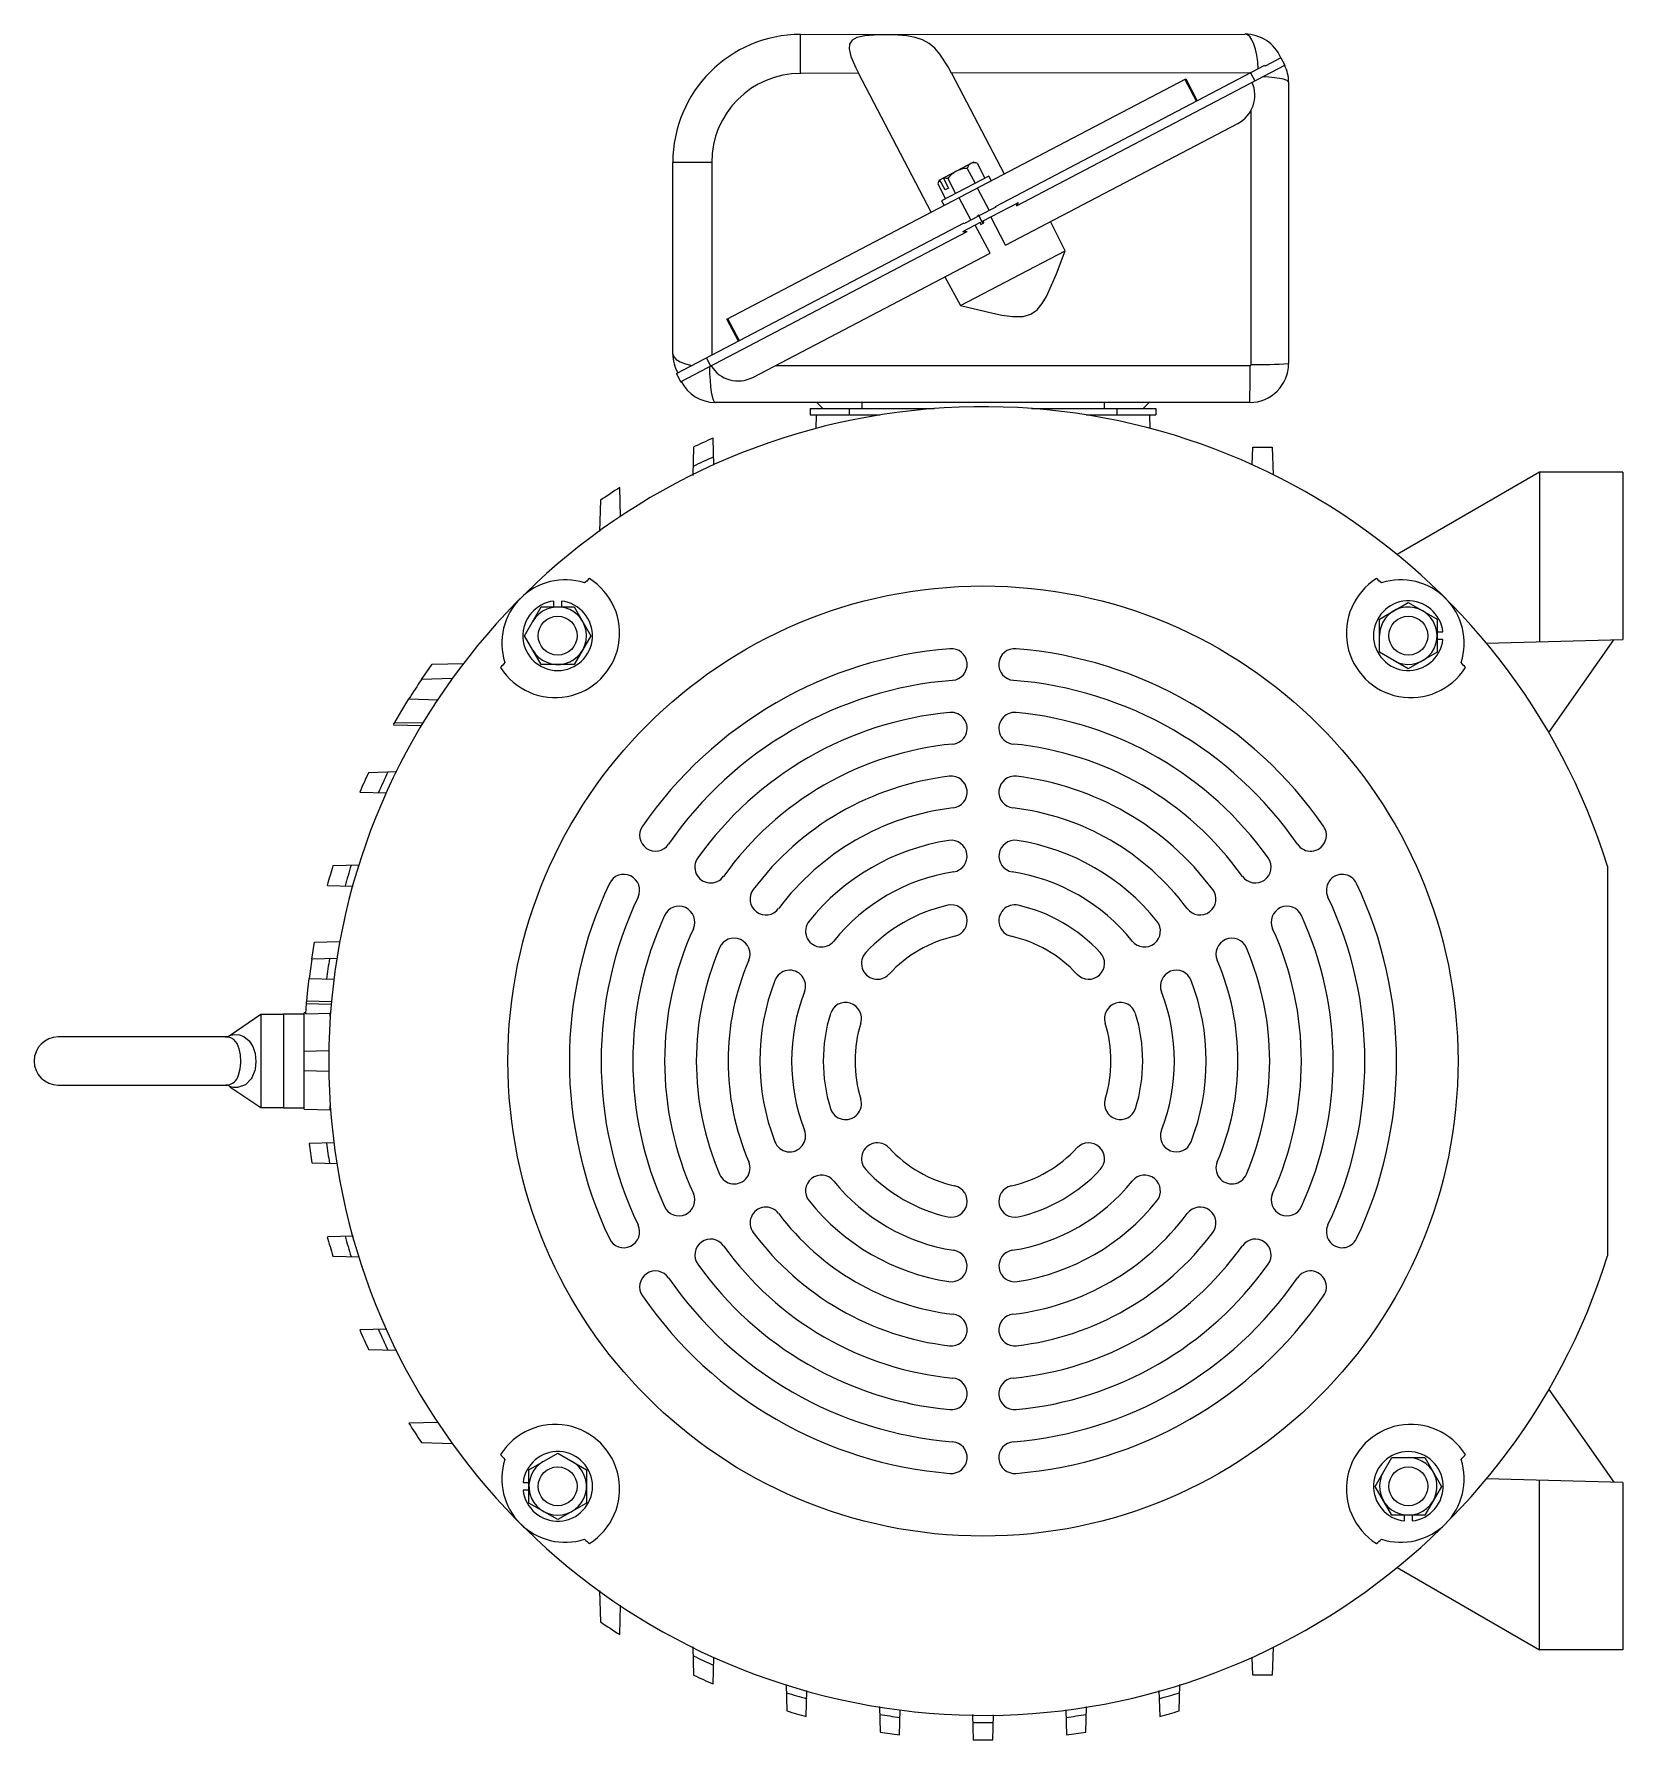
# Paper-space layout '_Left' of a CAD drawing. Header units: inches. Extents: x -9.3 to 6.2, y -6.6 to 10.
import ezdxf

# ---------------------------------------------------------------- set-up
doc = ezdxf.new("R2010")
doc.units = ezdxf.units.IN
doc.header["$MEASUREMENT"] = 0

psp = doc.layouts.new('_Left')

# ---------------------------------------------------------------- linework, layer by layer
at = {"color": 7, "linetype": 'Continuous', "lineweight": 25}
for p, q in [((-1.781, 10.026), (2.559, 10.03)), ((-1.781, 9.646), (-1.781, 10.026)), ((0.121, 8.346), (2.753, 9.725)), ((0.328, 8.353), (2.948, 9.725)), ((2.753, 9.725), (2.755, 9.717)), ((2.909, 9.798), (2.755, 9.717)), ((2.909, 9.798), (2.948, 9.725)), ((-2.502, 7.247), (1.981, 9.594)), ((-1.217, 9.647), (-1.781, 9.646)), ((-0.507, 8.291), (-1.217, 9.647)), ((2.61, 9.65), (-0.308, 9.647)), ((-0.308, 9.647), (0.207, 8.665)), ((2.084, 9.374), (1.972, 9.589)), ((1.981, 9.594), (2.093, 9.379)), ((2.614, 9.652), (2.656, 9.572)), ((2.985, 9.562), (2.985, 6.812)), ((2.619, 6.804), (2.619, 9.288)), ((0.22, 7.969), (2.489, 9.157)), ((-2.65, 8.776), (-3.03, 8.775)), ((-3.029, 6.905), (-3.03, 8.775)), ((-2.65, 8.776), (-2.649, 6.896)), ((-0.427, 8.604), (-0.095, 8.778)), ((-0.154, 8.718), (-0.077, 8.573)), ((-0.058, 8.768), (0.019, 8.623)), ((-0.441, 8.567), (-0.365, 8.422)), ((-0.37, 8.508), (-0.42, 8.604)), ((0.057, 8.643), (-0.404, 8.402)), ((-0.387, 8.621), (-0.337, 8.526)), ((-0.337, 8.526), (-0.37, 8.508)), ((-0.345, 8.618), (-0.269, 8.472)), ((-0.057, 8.527), (0.059, 8.306)), ((0.08, 8.599), (0.057, 8.643)), ((-0.404, 8.402), (-0.38, 8.357)), ((-0.235, 8.434), (-0.119, 8.212)), ((0.125, 8.34), (-0.033, 8.257)), ((-0.004, 8.202), (0.346, 8.385)), ((0.125, 8.34), (0.121, 8.346)), ((0.328, 8.353), (0.346, 8.385)), ((-2.994, 6.715), (-0.183, 8.187)), ((-0.196, 8.102), (-0.023, 8.192)), ((-0.183, 8.187), (-0.18, 8.18)), ((-0.05, 8.248), (-0.18, 8.18)), ((0.069, 7.89), (-0.076, 8.164)), ((-0.053, 8.255), (-0.037, 8.264)), ((-0.05, 8.248), (-0.053, 8.255)), ((-0.044, 8.26), (-0.002, 8.18)), ((-0.037, 8.264), (-0.033, 8.257)), ((-0.02, 8.171), (-0.023, 8.192)), ((-0.02, 8.171), (0.009, 8.186)), ((-0.004, 8.202), (0.009, 8.186)), ((0.22, 7.969), (0.077, 8.244)), ((0.803, 7.914), (0.66, 8.2)), ((-2.953, 6.635), (-0.154, 8.101)), ((-0.196, 8.102), (-0.154, 8.101)), ((-2.247, 6.677), (0.069, 7.89)), ((-0.219, 7.378), (0.803, 7.914)), ((-0.373, 7.659), (-0.219, 7.378)), ((-2.389, 7.032), (-2.502, 7.247)), ((-2.494, 7.251), (-2.381, 7.036)), ((-2.702, 6.868), (-2.661, 6.788)), ((-2.994, 6.715), (-2.953, 6.635)), ((-2.024, 6.794), (2.609, 6.794)), ((2.605, 6.432), (-2.615, 6.432)), ((-1.688, 6.372), (-0.473, 6.372)), ((-1.688, 6.372), (-1.688, 6.31)), ((-1.622, 6.432), (-1.565, 6.372)), ((-1.307, 6.372), (-1.307, 6.31)), ((-1.185, 6.432), (-1.185, 6.372)), ((0.473, 6.372), (1.688, 6.372)), ((1.185, 6.432), (1.185, 6.372)), ((1.307, 6.372), (1.307, 6.31)), ((1.622, 6.432), (1.565, 6.372)), ((1.688, 6.372), (1.688, 6.31)), ((-1.688, 6.31), (-1.008, 6.31)), ((-1.628, 6.179), (-1.625, 6.31)), ((1.008, 6.31), (1.688, 6.31)), ((1.625, 6.31), (1.628, 6.179)), ((-2.826, 5.997), (-2.833, 5.72)), ((-2.629, 5.821), (-2.636, 6.083)), ((2.629, 5.824), (2.634, 5.997)), ((2.634, 5.997), (2.826, 5.997)), ((2.826, 5.997), (2.833, 5.728)), ((5.436, 5.75), (4.045, 4.947)), ((5.436, 5.75), (5.436, 4.094)), ((6.25, 5.75), (5.436, 5.75)), ((6.25, 5.75), (6.25, 4.116)), ((-3.539, 5.317), (-3.547, 5.602)), ((-3.737, 5.477), (-3.745, 5.171)), ((-4.479, 4.154), (-4.317, 4.436)), ((-4.317, 4.436), (-3.992, 4.436)), ((-4.192, 4.433), (-4.192, 4.492)), ((-4.117, 4.492), (-4.117, 4.433)), ((-3.992, 4.436), (-3.829, 4.154)), ((3.873, 4.317), (4.154, 4.479)), ((4.154, 4.479), (4.436, 4.317)), ((3.873, 3.992), (3.873, 4.317)), ((4.433, 4.192), (4.492, 4.192)), ((4.436, 4.317), (4.436, 3.992)), ((-4.317, 3.873), (-4.479, 4.154)), ((-3.829, 4.154), (-3.992, 3.873)), ((4.492, 4.117), (4.433, 4.117)), ((4.917, 4.081), (6.25, 4.116)), ((5.526, 3.208), (6.16, 4.113)), ((-5.38, 3.875), (-5.075, 3.883)), ((-3.992, 3.873), (-4.317, 3.873)), ((4.154, 3.829), (3.873, 3.992)), ((4.436, 3.992), (4.154, 3.829)), ((-5.18, 3.735), (-5.484, 3.727)), ((-5.608, 3.537), (-5.321, 3.529)), ((-5.758, 3.285), (-5.485, 3.278)), ((-5.746, 3.308), (-5.471, 3.302)), ((-5.725, 2.823), (-6.002, 2.816)), ((-6.088, 2.626), (-5.828, 2.619)), ((-6.091, 1.912), (-6.35, 1.906)), ((6.1, 1.903), (6.1, -1.903)), ((-6.404, 1.716), (-6.151, 1.709)), ((-6.528, 1.16), (-6.283, 1.166)), ((-6.555, 0.995), (-6.528, 1.16)), ((-6.307, 1.002), (-6.555, 0.995)), ((-6.581, 0.805), (-6.336, 0.799)), ((-6.614, 0.461), (-6.606, 0.564)), ((-6.606, 0.562), (-6.366, 0.556)), ((-6.604, 0.587), (-6.363, 0.581)), ((-7.053, 0.455), (-7.354, 0.251)), ((-6.833, 0.455), (-7.053, 0.455)), ((-7.053, 0.455), (-7.053, -0.455)), ((-6.63, 0.457), (-6.833, 0.457)), ((-6.833, 0.457), (-6.833, -0.458)), ((-6.614, 0.47), (-6.63, 0.47)), ((-6.63, -0.47), (-6.63, 0.47)), ((-6.614, 0.461), (-6.375, 0.466)), ((-6.375, 0.438), (-6.375, 0.47)), ((-6.375, 0.47), (-6.373, 0.47)), ((-7.382, 0.235), (-9.033, 0.235)), ((-6.629, 0.096), (-6.389, 0.102)), ((-6.629, -0.096), (-6.629, 0.096)), ((-6.389, -0.102), (-6.629, -0.096)), ((-9.033, -0.235), (-7.382, -0.235)), ((-7.355, -0.251), (-7.053, -0.455)), ((-7.053, -0.455), (-6.833, -0.455)), ((-6.833, -0.458), (-6.63, -0.458)), ((-6.63, -0.47), (-6.372, -0.477)), ((-6.375, -0.47), (-6.375, -0.438)), ((-6.373, -0.47), (-6.375, -0.47)), ((-6.337, -0.799), (-6.581, -0.805)), ((-6.555, -0.995), (-6.306, -1.002)), ((-6.15, -1.709), (-6.404, -1.716)), ((-6.35, -1.906), (-6.093, -1.912)), ((-5.826, -2.619), (-6.088, -2.626)), ((-6.002, -2.816), (-5.725, -2.823)), ((5.526, -3.208), (6.16, -4.113)), ((-5.323, -3.529), (-5.608, -3.537)), ((-5.484, -3.727), (-5.178, -3.735)), ((-4.436, -3.992), (-4.154, -3.829)), ((-4.154, -3.829), (-3.873, -3.992)), ((-4.436, -4.317), (-4.436, -3.992)), ((-3.873, -3.992), (-3.873, -4.317)), ((3.829, -4.154), (3.992, -3.873)), ((3.992, -3.873), (4.317, -3.873)), ((4.317, -3.873), (4.479, -4.154)), ((-4.492, -4.117), (-4.433, -4.117)), ((3.992, -4.436), (3.829, -4.154)), ((4.479, -4.154), (4.317, -4.436)), ((6.25, -4.116), (4.917, -4.081)), ((5.436, -5.75), (5.436, -4.094)), ((6.25, -4.116), (6.25, -5.75)), ((-4.433, -4.192), (-4.492, -4.192)), ((-4.154, -4.479), (-4.436, -4.317)), ((-3.873, -4.317), (-4.154, -4.479)), ((4.317, -4.436), (3.992, -4.436)), ((4.117, -4.492), (4.117, -4.433)), ((4.192, -4.433), (4.192, -4.492)), ((4.045, -4.947), (5.436, -5.75)), ((-3.745, -5.172), (-3.737, -5.477)), ((-3.547, -5.602), (-3.539, -5.315)), ((-2.833, -5.72), (-2.826, -5.997)), ((-2.636, -6.083), (-2.629, -5.823)), ((2.634, -5.997), (2.629, -5.824)), ((2.833, -5.728), (2.826, -5.997)), ((6.25, -5.75), (5.436, -5.75)), ((-1.922, -6.089), (-1.916, -6.347)), ((-1.726, -6.401), (-1.719, -6.148)), ((1.719, -6.147), (1.726, -6.401)), ((1.916, -6.347), (1.922, -6.09)), ((2.826, -5.997), (2.634, -5.997)), ((-1.012, -6.305), (-1.005, -6.553)), ((1.005, -6.553), (1.012, -6.304)), ((-0.815, -6.58), (-0.809, -6.335)), ((-0.101, -6.383), (-0.095, -6.629)), ((0.095, -6.629), (0.101, -6.384)), ((0.809, -6.336), (0.815, -6.58))]:
    psp.add_line(p, q, dxfattribs=at)
at = {"color": 7, "linetype": 'Continuous', "lineweight": 25, "flags": 128}
for points in [[(-0.308, 9.647), (-0.341, 9.709), (-0.423, 9.835), (-0.472, 9.892), (-0.527, 9.938), (-0.59, 9.974), (-0.663, 9.998), (-0.743, 10.012), (-0.832, 10.019), (-0.922, 10.022), (-1.016, 10.021), (-1.154, 10.013), (-1.232, 9.996), (-1.279, 9.971), (-1.305, 9.931), (-1.308, 9.885), (-1.291, 9.811), (-1.243, 9.699), (-1.217, 9.647)], [(2.689, 9.691), (2.684, 9.759), (2.675, 9.823), (2.662, 9.882), (2.646, 9.933), (2.627, 9.974), (2.606, 10.005), (2.583, 10.023), (2.559, 10.03)], [(2.938, 9.742), (2.943, 9.734), (2.947, 9.726)], [(2.985, 9.562), (2.979, 9.572), (2.962, 9.581), (2.934, 9.589), (2.895, 9.597), (2.848, 9.604), (2.793, 9.609), (2.733, 9.613)], [(-0.219, 7.378), (0.083, 7.306), (0.185, 7.285), (0.289, 7.271), (0.393, 7.273), (0.467, 7.293), (0.53, 7.338), (0.579, 7.4), (0.619, 7.468), (0.718, 7.688), (0.803, 7.914)], [(-3.029, 6.905), (-3.02, 6.879), (-2.997, 6.853), (-2.958, 6.83), (-2.906, 6.81), (-2.844, 6.794)], [(-2.671, 6.783), (-2.67, 6.713), (-2.666, 6.647), (-2.661, 6.587), (-2.654, 6.534), (-2.645, 6.491), (-2.636, 6.459), (-2.626, 6.439), (-2.615, 6.432)], [(-5.484, 3.727), (-5.432, 3.801), (-5.38, 3.875)], [(-5.746, 3.308), (-5.678, 3.423), (-5.608, 3.537)], [(-5.758, 3.287), (-5.759, 3.286), (-5.752, 3.298), (-5.746, 3.308)], [(-6.604, 0.587), (-6.593, 0.696), (-6.581, 0.805)], [(-6.606, 0.565), (-6.606, 0.564), (-6.604, 0.587)], [(-7.272, -0.139), (-7.255, -0.076), (-7.249, -0.019), (-7.248, -0.003), (-7.253, 0.062), (-7.265, 0.12), (-7.286, 0.17), (-7.317, 0.209), (-7.345, 0.227), (-7.371, 0.234), (-7.389, 0.234)], [(-7.354, 0.251), (-7.349, 0.252), (-7.346, 0.253), (-7.307, 0.258), (-7.263, 0.256), (-7.218, 0.24), (-7.166, 0.199), (-7.131, 0.142), (-7.109, 0.074), (-7.102, -0.004), (-7.11, -0.079), (-7.113, -0.091), (-7.142, -0.164)], [(-7.142, -0.164), (-7.149, -0.175), (-7.203, -0.232), (-7.283, -0.258), (-7.319, -0.257), (-7.348, -0.252), (-7.355, -0.251), (-7.355, -0.251)]]:
    psp.add_lwpolyline(points, dxfattribs=at)
at = {"color": 7, "linetype": 'Continuous', "lineweight": 25}
for centre, radius in [((0, 0), 4.64), ((-4.154, 4.154), 0.19), ((4.154, 4.154), 0.19), ((-4.154, -4.154), 0.19), ((4.154, -4.154), 0.19)]:
    psp.add_circle(centre, radius, dxfattribs=at)
for centre, radius, start, end in [((-1.78, 8.776), 1.25, 90.0441, 180.0441), ((2.559, 9.65), 0.38, 22.9636, 90.0441), ((2.615, 9.562), 0.37, 0, 26.0125), ((-1.78, 8.776), 0.87, 90.0441, 180.0441), ((2.345, 9.432), 0.31, 297.6383, 23.9393), ((-0.15, 8.478), 0.24, 90.8269, 144.4497), ((-0.079, 8.699), 0.0771, 120.253, 165.9958), ((-0.085, 8.696), 0.0771, 69.2809, 115.0236), ((-0.15, 8.478), 0.305, 72.3314, 79.6396), ((-0.15, 8.478), 0.305, 155.6371, 162.9453), ((-0.357, 8.544), 0.0879, 136.6415, 164.3597), ((-0.166, 8.512), 0.271, 159.1118, 160.0452), ((-0.133, 8.529), 0.271, 159.1118, 160.0452), ((-0.374, 8.535), 0.0879, 70.9169, 98.6352), ((-2.649, 6.906), 0.38, 180.0441, 208.9127), ((-2.391, 6.952), 0.31, 211.3374, 297.6383), ((2.605, 6.812), 0.38, 270, 0), ((-4.773, 6.705), 7.383, 357.885, 0.6905), ((2.609, 6.804), 0.01, 270, 360), ((2.71, 10.734), 3.931, 268.6794, 274.0101), ((-2.615, 6.802), 0.37, 206.3328, 270), ((0, 0), 6.39, 17.3278, 342.6722), ((0, 0), 6.63, 113.4286, 115.2306), ((0, 0), 6.461, 114.0333, 115.9881), ((0, 0), 6.63, 122.3397, 124.3048), ((-4.179, 4.179), 0.63, 212.2844, 57.7156), ((-4.08, 4.08), 0.62, 72.3556, 197.6444), ((0, 0), 6.08, 129.1989, 129.8035), ((4.179, 4.179), 0.63, 122.2844, 327.7156), ((0, 0), 6.08, 50.1965, 50.8011), ((4.08, 4.08), 0.62, 342.3556, 107.6444), ((-4.154, 4.154), 0.34, 96.3111, 83.6889), ((-4.154, 4.154), 0.281, 210, 150), ((4.154, 4.154), 0.34, 6.3111, 353.6889), ((4.154, 4.154), 0.281, 240, 180), ((0, 0), 4.04, 94.5767, 145.4233), ((-0.31, 3.873), 0.155, 274.5767, 94.5767), ((0.31, 3.873), 0.155, 85.4233, 265.4233), ((0, 0), 4.04, 34.5767, 85.4233), ((0, 0), 6.08, 140.1965, 140.8011), ((0, 0), 6.08, 39.1989, 39.8035), ((0, 0), 6.63, 145.7998, 147.7626), ((0, 0), 3.73, 94.5767, 145.4233), ((0, 0), 3.73, 34.5767, 85.4233), ((0, 0), 3.42, 95.4482, 144.5518), ((-0.31, 3.25), 0.155, 275.4482, 95.4482), ((0.31, 3.25), 0.155, 84.5518, 264.5518), ((0, 0), 3.42, 35.4482, 84.5518), ((0, 0), 3.11, 95.4482, 144.5518), ((0, 0), 3.11, 35.4482, 84.5518), ((0, 0), 6.63, 154.8649, 156.6656), ((0, 0), 6.461, 154.1106, 156.0638), ((0, 0), 2.8, 96.7307, 143.2693), ((-0.31, 2.627), 0.155, 276.7307, 96.7307), ((0.31, 2.627), 0.155, 83.2693, 263.2693), ((0, 0), 2.8, 36.7307, 83.2693), ((0, 0), 2.49, 96.7307, 143.2693), ((0, 0), 2.49, 36.7307, 83.2693), ((-3.199, 2.205), 0.155, 145.4233, 325.4233), ((3.199, 2.205), 0.155, 214.5767, 34.5767), ((0, 0), 2.18, 98.8058, 141.1942), ((-0.31, 2.001), 0.155, 278.8058, 98.8058), ((0.31, 2.001), 0.155, 81.1942, 261.1942), ((0, 0), 2.18, 38.8058, 81.1942), ((0, 0), 6.63, 163.2954, 165.0024), ((0, 0), 6.461, 162.8018, 164.6423), ((-2.66, 1.894), 0.155, 144.5518, 324.5518), ((0, 0), 1.87, 98.8058, 141.1942), ((0, 0), 1.87, 38.8058, 81.1942), ((2.66, 1.894), 0.155, 215.4482, 35.4482), ((0, 0), 4.04, 154.5767, 205.4233), ((-3.509, 1.668), 0.155, 334.5767, 154.5767), ((-2.12, 1.582), 0.155, 143.2693, 323.2693), ((2.12, 1.582), 0.155, 216.7307, 36.7307), ((3.509, 1.668), 0.155, 25.4233, 205.4233), ((0, 0), 4.04, 334.5767, 25.4233), ((0, 0), 3.73, 154.5767, 205.4233), ((-2.97, 1.357), 0.155, 335.4482, 155.4482), ((0, 0), 1.56, 102.7467, 137.2533), ((-0.31, 1.37), 0.155, 282.7467, 102.7467), ((0.31, 1.37), 0.155, 77.2533, 257.2533), ((0, 0), 1.56, 42.7467, 77.2533), ((2.97, 1.357), 0.155, 24.5518, 204.5518), ((0, 0), 3.73, 334.5767, 25.4233), ((0, 0), 3.42, 155.4482, 204.5518), ((-1.578, 1.269), 0.155, 141.1942, 321.1942), ((1.578, 1.269), 0.155, 218.8058, 38.8058), ((0, 0), 3.42, 335.4482, 24.5518), ((0, 0), 3.11, 155.4482, 204.5518), ((-2.43, 1.045), 0.155, 336.7307, 156.7307), ((0, 0), 1.25, 102.7467, 137.2533), ((0, 0), 1.25, 42.7467, 77.2533), ((2.43, 1.045), 0.155, 23.2693, 203.2693), ((0, 0), 3.11, 335.4482, 24.5518), ((0, 0), 6.461, 171.0977, 172.8794), ((0, 0), 2.8, 156.7307, 203.2693), ((-1.032, 0.954), 0.155, 137.2533, 317.2533), ((1.032, 0.954), 0.155, 222.7467, 42.7467), ((0, 0), 2.8, 336.7307, 23.2693), ((0, 0), 6.63, 171.3657, 173.0231), ((0, 0), 2.49, 156.7307, 203.2693), ((-1.888, 0.732), 0.155, 338.8058, 158.8058), ((1.888, 0.732), 0.155, 21.1942, 201.1942), ((0, 0), 2.49, 336.7307, 23.2693), ((0, 0), 2.18, 158.8058, 201.1942), ((0, 0), 1.87, 158.8058, 201.1942), ((0, 0), 1.87, 338.8058, 21.1942), ((0, 0), 2.18, 338.8058, 21.1942), ((-1.342, 0.417), 0.155, 342.7467, 162.7467), ((1.342, 0.417), 0.155, 17.2533, 197.2533), ((0, 0), 1.56, 162.7467, 197.2533), ((0, 0), 1.25, 162.7467, 197.2533), ((0, 0), 1.25, 342.7467, 17.2533), ((0, 0), 1.56, 342.7467, 17.2533), ((-9.033, 0), 0.235, 90, 270), ((-7.41, 0.33), 0.0966, 277.6197, 305.3658), ((-7.395, -0.107), 0.127, 273.3441, 345.2188), ((-7.405, -0.318), 0.0842, 53.2792, 82.4401), ((-1.342, -0.417), 0.155, 197.2533, 17.2533), ((1.342, -0.417), 0.155, 162.7467, 342.7467), ((0, 0), 6.63, 186.9769, 188.6343), ((0, 0), 6.461, 187.1206, 188.9023), ((-1.888, -0.732), 0.155, 201.1942, 21.1942), ((-1.032, -0.954), 0.155, 42.7467, 222.7467), ((1.032, -0.954), 0.155, 317.2533, 137.2533), ((1.888, -0.732), 0.155, 158.8058, 338.8058), ((-2.43, -1.045), 0.155, 203.2693, 23.2693), ((0, 0), 1.25, 222.7467, 257.2533), ((0, 0), 1.25, 282.7467, 317.2533), ((2.43, -1.045), 0.155, 156.7307, 336.7307), ((-1.578, -1.269), 0.155, 38.8058, 218.8058), ((0, 0), 1.56, 222.7467, 257.2533), ((0, 0), 1.56, 282.7467, 317.2533), ((1.578, -1.269), 0.155, 321.1942, 141.1942), ((-2.97, -1.357), 0.155, 204.5518, 24.5518), ((0, 0), 1.87, 218.8058, 261.1942), ((-0.31, -1.37), 0.155, 257.2533, 77.2533), ((0.31, -1.37), 0.155, 102.7467, 282.7467), ((0, 0), 1.87, 278.8058, 321.1942), ((2.97, -1.357), 0.155, 155.4482, 335.4482), ((-2.12, -1.582), 0.155, 36.7307, 216.7307), ((0, 0), 2.49, 216.7307, 263.2693), ((0, 0), 2.18, 218.8058, 261.1942), ((0, 0), 2.49, 276.7307, 323.2693), ((0, 0), 2.18, 278.8058, 321.1942), ((2.12, -1.582), 0.155, 323.2693, 143.2693), ((-3.509, -1.668), 0.155, 205.4233, 25.4233), ((3.509, -1.668), 0.155, 154.5767, 334.5767), ((0, 0), 6.63, 194.9976, 196.7046), ((0, 0), 6.461, 195.3577, 197.1982), ((-2.66, -1.894), 0.155, 35.4482, 215.4482), ((0, 0), 3.11, 215.4482, 264.5518), ((0, 0), 2.8, 216.7307, 263.2693), ((0, 0), 3.11, 275.4482, 324.5518), ((0, 0), 2.8, 276.7307, 323.2693), ((2.66, -1.894), 0.155, 324.5518, 144.5518), ((0, 0), 3.42, 215.4482, 264.5518), ((-0.31, -2.001), 0.155, 261.1942, 81.1942), ((0.31, -2.001), 0.155, 98.8058, 278.8058), ((0, 0), 3.42, 275.4482, 324.5518), ((-3.199, -2.205), 0.155, 34.5767, 214.5767), ((0, 0), 3.73, 214.5767, 265.4233), ((0, 0), 3.73, 274.5767, 325.4233), ((3.199, -2.205), 0.155, 325.4233, 145.4233), ((0, 0), 4.04, 214.5767, 265.4233), ((0, 0), 4.04, 274.5767, 325.4233), ((-0.31, -2.627), 0.155, 263.2693, 83.2693), ((0.31, -2.627), 0.155, 96.7307, 276.7307), ((0, 0), 6.63, 203.3344, 205.1351), ((0, 0), 6.461, 203.9362, 205.8894), ((-0.31, -3.25), 0.155, 264.5518, 84.5518), ((0.31, -3.25), 0.155, 95.4482, 275.4482), ((0, 0), 6.63, 212.2374, 214.2002), ((-4.179, -4.179), 0.63, 302.2844, 147.7156), ((4.179, -4.179), 0.63, 32.2844, 237.7156), ((-4.154, -4.154), 0.34, 186.3111, 173.6889), ((-0.31, -3.873), 0.155, 265.4233, 85.4233), ((0.31, -3.873), 0.155, 94.5767, 274.5767), ((4.154, -4.154), 0.34, 276.3111, 263.6889), ((0, 0), 6.08, 219.1989, 219.8035), ((-4.08, -4.08), 0.62, 162.3556, 287.6444), ((-4.154, -4.154), 0.281, 120, 60), ((4.154, -4.154), 0.281, 150, 90), ((4.08, -4.08), 0.62, 252.3556, 17.6444), ((0, 0), 6.08, 320.1965, 320.8011), ((0, 0), 6.08, 230.1965, 230.8011), ((0, 0), 6.08, 309.1989, 309.8035), ((0, 0), 6.63, 235.6952, 237.6603), ((0, 0), 6.461, 244.0119, 245.9667), ((0, 0), 6.63, 244.7694, 246.5714), ((0, 0), 6.461, 252.7089, 254.5503), ((0, 0), 6.461, 285.4497, 287.2911), ((0, 0), 6.63, 253.2051, 254.9128), ((0, 0), 6.461, 261.0079, 262.79), ((0, 0), 6.461, 269.1182, 270.8818), ((0, 0), 6.461, 277.21, 278.9921), ((0, 0), 6.63, 285.0872, 286.7949), ((0, 0), 6.63, 261.2783, 262.936), ((0, 0), 6.63, 269.179, 270.821), ((0, 0), 6.63, 277.064, 278.7217)]:
    psp.add_arc(centre, radius, start, end, dxfattribs=at)

doc.saveas('drawing.dxf')
